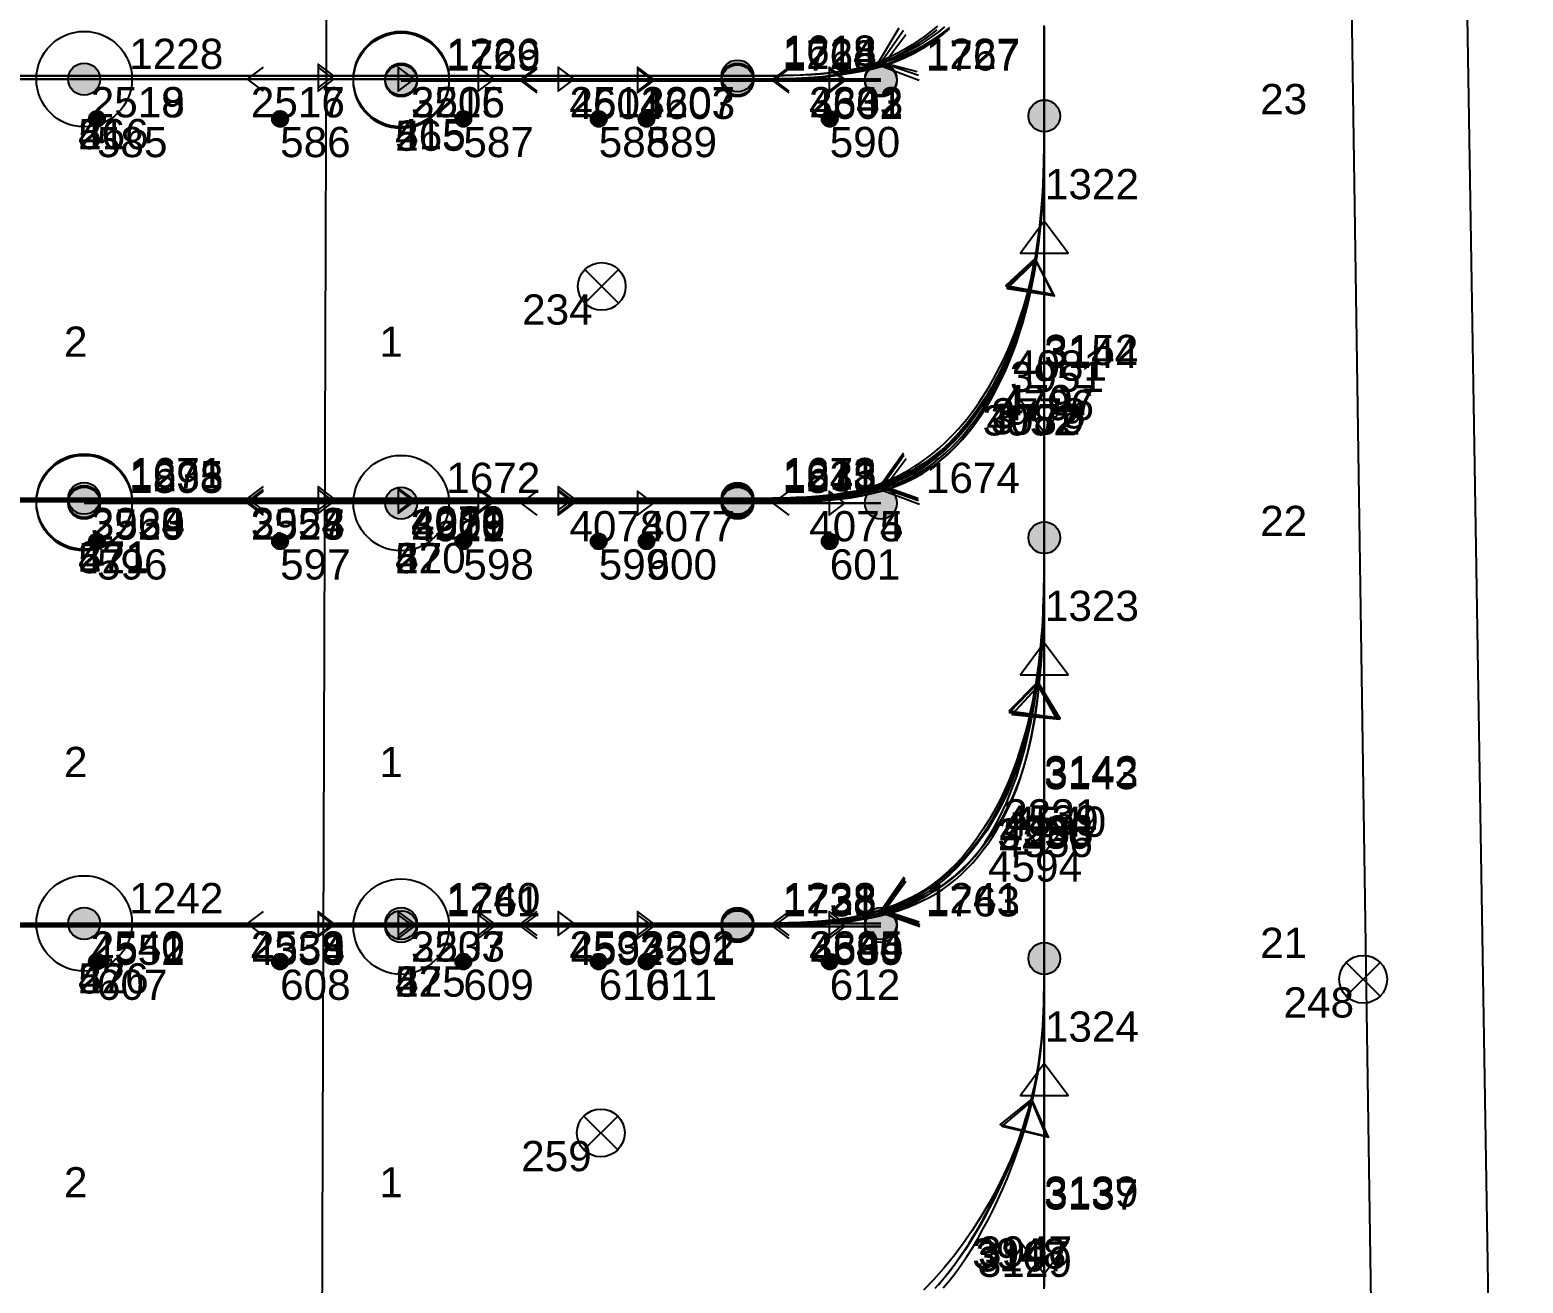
# Model space of a CAD drawing. Header units: millimetres. Extents: x 1508 to 209369, y 3688 to 146097.
# Drawn here: x 175276 to 184650, y 28812 to 36684 of the extents above; entities that cross this region are included whole.
import ezdxf

# ---------------------------------------------------------------- set-up
doc = ezdxf.new("R2010")
doc.units = ezdxf.units.MM
for name, color, linetype, true_color in [('Ndc8_Activity_DuiGao_Erceng', 1, 'Continuous', 0xff0000), ('Ndc8_Activity_DuiGao_ErcengID', 1, 'Continuous', 0xff0000), ('Ndc8_Activity_DuiGao_Sanceng', 1, 'Continuous', 0xff0000), ('Ndc8_Activity_DuiGao_SancengID', 1, 'Continuous', 0xff0000), ('Ndc8_Activity_DuiGao_Yiceng', 1, 'Continuous', 0xff0000), ('Ndc8_Activity_DuiGao_YicengID', 1, 'Continuous', 0xff0000), ('Ndc8_Cluster', 7, 'Continuous', 0x808000), ('Ndc8_Point', 7, 'Continuous', 0x000080), ('Ndc8_PointID', 7, 'Continuous', 0x000080), ('Ndc8_Reflector', 7, 'Continuous', 0x008000), ('Ndc8_ReflectorID', 7, 'Continuous', 0x008000), ('Ndc8_SD2_Bwd_AutoLoadEnabled', 7, 'Continuous', 0x0080c0), ('Ndc8_SD2_Bwd_AutoLoadEnabledID', 7, 'Continuous', 0x0080c0), ('Ndc8_SD2_Bwd_LoadOperation', 5, 'Continuous', 0x0000ff), ('Ndc8_SD2_Bwd_LoadOperationID', 5, 'Continuous', 0x0000ff), ('Ndc8_SD2_Bwd_NoForkAutoAdjust', 5, 'Continuous', 0x0000ff), ('Ndc8_SD2_Bwd_NoForkAutoAdjustID', 5, 'Continuous', 0x0000ff), ('Ndc8_SD2_Forward', 5, 'Continuous', 0x0000ff), ('Ndc8_SD2_ForwardID', 5, 'Continuous', 0x0000ff), ('Ndc8_SD2_Fwd_NoForkAutoAdjust', 5, 'Continuous', 0x0000ff), ('Ndc8_SD2_Fwd_NoForkAutoAdjustID', 5, 'Continuous', 0x0000ff), ('Ndc8_SD2_JiangCha', 5, 'Continuous', 0x0000ff), ('Ndc8_SD2_JiangChaID', 5, 'Continuous', 0x0000ff), ('Ndc8_SD2_Reverse', 5, 'Continuous', 0x0000ff), ('Ndc8_SD2_ReverseID', 5, 'Continuous', 0x0000ff), ('Ndc8_Spot', 1, 'Continuous', 0xff0000), ('Ndc8_SpotID', 1, 'Continuous', 0xff0000), ('Ndc8_Text', 7, 'Continuous', 0x000000)]:
    doc.layers.add(name, color=color, linetype=linetype, true_color=true_color)
doc.styles.add('Ndc8Style', font='arial.ttf', dxfattribs={"height": 0.2})

msp = doc.modelspace()

# ---------------------------------------------------------------- hatches: boundary and pattern name
at = {"layer": 'Ndc8_Point'}
h = msp.add_hatch(color=256, dxfattribs=at)
edge = h.paths.add_edge_path(flags=0)
edge.add_arc((175617, 36374), 100, 0, 360)
h = msp.add_hatch(color=256, dxfattribs=at)
edge = h.paths.add_edge_path(flags=0)
edge.add_arc((177607, 36374), 100, 0, 360)
h = msp.add_hatch(color=256, dxfattribs=at)
edge = h.paths.add_edge_path(flags=0)
edge.add_arc((179718, 36394), 100, 0, 360)
h = msp.add_hatch(color=256, dxfattribs=at)
edge = h.paths.add_edge_path(flags=0)
edge.add_arc((179718, 36374), 100, 0, 360)
h = msp.add_hatch(color=256, dxfattribs=at)
edge = h.paths.add_edge_path(flags=0)
edge.add_arc((180618, 36374), 100, 0, 360)
h = msp.add_hatch(color=256, dxfattribs=at)
edge = h.paths.add_edge_path(flags=0)
edge.add_arc((177607, 36364), 100, 0, 360)
h = msp.add_hatch(color=256, dxfattribs=at)
edge = h.paths.add_edge_path(flags=0)
edge.add_arc((179718, 36364), 100, 0, 360)
h = msp.add_hatch(color=256, dxfattribs=at)
edge = h.paths.add_edge_path(flags=0)
edge.add_arc((180618, 36364), 100, 0, 360)
h = msp.add_hatch(color=256, dxfattribs=at)
edge = h.paths.add_edge_path(flags=0)
edge.add_arc((181644, 36143), 100, 0, 360)
h = msp.add_hatch(color=256, dxfattribs=at)
edge = h.paths.add_edge_path(flags=0)
edge.add_arc((175617, 33741), 100, 0, 360)
h = msp.add_hatch(color=256, dxfattribs=at)
edge = h.paths.add_edge_path(flags=0)
edge.add_arc((179718, 33741), 100, 0, 360)
h = msp.add_hatch(color=256, dxfattribs=at)
edge = h.paths.add_edge_path(flags=0)
edge.add_arc((175617, 33721), 100, 0, 360)
h = msp.add_hatch(color=256, dxfattribs=at)
edge = h.paths.add_edge_path(flags=0)
edge.add_arc((175617, 33711), 100, 0, 360)
h = msp.add_hatch(color=256, dxfattribs=at)
edge = h.paths.add_edge_path(flags=0)
edge.add_arc((177607, 33711), 100, 0, 360)
h = msp.add_hatch(color=256, dxfattribs=at)
edge = h.paths.add_edge_path(flags=0)
edge.add_arc((179718, 33731), 100, 0, 360)
h = msp.add_hatch(color=256, dxfattribs=at)
edge = h.paths.add_edge_path(flags=0)
edge.add_arc((179718, 33721), 100, 0, 360)
h = msp.add_hatch(color=256, dxfattribs=at)
edge = h.paths.add_edge_path(flags=0)
edge.add_arc((179718, 33711), 100, 0, 360)
h = msp.add_hatch(color=256, dxfattribs=at)
edge = h.paths.add_edge_path(flags=0)
edge.add_arc((180618, 33711), 100, 0, 360)
h = msp.add_hatch(color=256, dxfattribs=at)
edge = h.paths.add_edge_path(flags=0)
edge.add_arc((181644, 33494), 100, 0, 360)
h = msp.add_hatch(color=256, dxfattribs=at)
edge = h.paths.add_edge_path(flags=0)
edge.add_arc((175617, 31071), 100, 0, 360)
h = msp.add_hatch(color=256, dxfattribs=at)
edge = h.paths.add_edge_path(flags=0)
edge.add_arc((177607, 31071), 100, 0, 360)
h = msp.add_hatch(color=256, dxfattribs=at)
edge = h.paths.add_edge_path(flags=0)
edge.add_arc((177607, 31051), 100, 0, 360)
h = msp.add_hatch(color=256, dxfattribs=at)
edge = h.paths.add_edge_path(flags=0)
edge.add_arc((179718, 31071), 100, 0, 360)
h = msp.add_hatch(color=256, dxfattribs=at)
edge = h.paths.add_edge_path(flags=0)
edge.add_arc((179718, 31061), 100, 0, 360)
h = msp.add_hatch(color=256, dxfattribs=at)
edge = h.paths.add_edge_path(flags=0)
edge.add_arc((179718, 31051), 100, 0, 360)
h = msp.add_hatch(color=256, dxfattribs=at)
edge = h.paths.add_edge_path(flags=0)
edge.add_arc((180618, 31071), 100, 0, 360)
h = msp.add_hatch(color=256, dxfattribs=at)
edge = h.paths.add_edge_path(flags=0)
edge.add_arc((180618, 31051), 100, 0, 360)
h = msp.add_hatch(color=256, dxfattribs=at)
edge = h.paths.add_edge_path(flags=0)
edge.add_arc((181644, 30851), 100, 0, 360)
at = {"layer": 'Ndc8_Spot'}
h = msp.add_hatch(color=256, dxfattribs=at)
edge = h.paths.add_edge_path(flags=0)
edge.add_arc((175697, 36124), 50, 0, 360)
h = msp.add_hatch(color=256, dxfattribs=at)
edge = h.paths.add_edge_path(flags=0)
edge.add_arc((176847, 36124), 50, 0, 360)
h = msp.add_hatch(color=256, dxfattribs=at)
edge = h.paths.add_edge_path(flags=0)
edge.add_arc((177997, 36124), 50, 0, 360)
h = msp.add_hatch(color=256, dxfattribs=at)
edge = h.paths.add_edge_path(flags=0)
edge.add_arc((178847, 36124), 50, 0, 360)
h = msp.add_hatch(color=256, dxfattribs=at)
edge = h.paths.add_edge_path(flags=0)
edge.add_arc((179147, 36124), 50, 0, 360)
h = msp.add_hatch(color=256, dxfattribs=at)
edge = h.paths.add_edge_path(flags=0)
edge.add_arc((180297, 36124), 50, 0, 360)
h = msp.add_hatch(color=256, dxfattribs=at)
edge = h.paths.add_edge_path(flags=0)
edge.add_arc((175697, 33471), 50, 0, 360)
h = msp.add_hatch(color=256, dxfattribs=at)
edge = h.paths.add_edge_path(flags=0)
edge.add_arc((176847, 33471), 50, 0, 360)
h = msp.add_hatch(color=256, dxfattribs=at)
edge = h.paths.add_edge_path(flags=0)
edge.add_arc((177997, 33471), 50, 0, 360)
h = msp.add_hatch(color=256, dxfattribs=at)
edge = h.paths.add_edge_path(flags=0)
edge.add_arc((178847, 33471), 50, 0, 360)
h = msp.add_hatch(color=256, dxfattribs=at)
edge = h.paths.add_edge_path(flags=0)
edge.add_arc((179147, 33471), 50, 0, 360)
h = msp.add_hatch(color=256, dxfattribs=at)
edge = h.paths.add_edge_path(flags=0)
edge.add_arc((180297, 33471), 50, 0, 360)
h = msp.add_hatch(color=256, dxfattribs=at)
edge = h.paths.add_edge_path(flags=0)
edge.add_arc((175697, 30831), 50, 0, 360)
h = msp.add_hatch(color=256, dxfattribs=at)
edge = h.paths.add_edge_path(flags=0)
edge.add_arc((176847, 30831), 50, 0, 360)
h = msp.add_hatch(color=256, dxfattribs=at)
edge = h.paths.add_edge_path(flags=0)
edge.add_arc((177997, 30831), 50, 0, 360)
h = msp.add_hatch(color=256, dxfattribs=at)
edge = h.paths.add_edge_path(flags=0)
edge.add_arc((178847, 30831), 50, 0, 360)
h = msp.add_hatch(color=256, dxfattribs=at)
edge = h.paths.add_edge_path(flags=0)
edge.add_arc((179147, 30831), 50, 0, 360)
h = msp.add_hatch(color=256, dxfattribs=at)
edge = h.paths.add_edge_path(flags=0)
edge.add_arc((180297, 30831), 50, 0, 360)

# ---------------------------------------------------------------- linework, layer by layer
at = {"layer": 'Ndc8_Activity_DuiGao_Erceng'}
for centre in [(175617, 36374), (177607, 36374), (175617, 33711), (177607, 33711), (175617, 31071), (177607, 31051)]:
    msp.add_circle(centre, 300, dxfattribs=at)
at = {"layer": 'Ndc8_Activity_DuiGao_Sanceng'}
for centre in [(175617, 36374), (177607, 36364), (175617, 33711), (177607, 33711), (175617, 31071), (177607, 31051)]:
    msp.add_circle(centre, 300, dxfattribs=at)
at = {"layer": 'Ndc8_Activity_DuiGao_Yiceng'}
for centre in [(175617, 36374), (177607, 36364), (175617, 33721), (177607, 33711), (175617, 31071), (177607, 31051)]:
    msp.add_circle(centre, 300, dxfattribs=at)
at = {"layer": 'Ndc8_Cluster'}
for points in [[(168672, 56469), (168582, 15163), (184650, 15345), (183955, 57935), (181238, 59038), (177537, 58539)], [(167605, 58247), (167760, 57974), (177198, 55483), (177066, 15865), (183886, 15903), (183257, 58207), (177761, 58246)]]:
    msp.add_lwpolyline(points, close=True, dxfattribs=at)
at = {"layer": 'Ndc8_Point'}
for centre in [(175617, 36374), (177607, 36374), (179718, 36394), (179718, 36374), (180618, 36374), (177607, 36364), (179718, 36364), (180618, 36364), (181644, 36143), (175617, 33741), (179718, 33741), (175617, 33721), (175617, 33711), (177607, 33711), (179718, 33731), (179718, 33721), (179718, 33711), (180618, 33711), (181644, 33494), (175617, 31071), (177607, 31071), (177607, 31051), (179718, 31071), (179718, 31061), (179718, 31051), (180618, 31071), (180618, 31051), (181644, 30851)]:
    msp.add_circle(centre, 100, dxfattribs=at)
at = {"layer": 'Ndc8_Reflector'}
for p, q in [((178972, 35178), (178760, 34966)), ((178760, 35178), (178972, 34966)), ((183752, 30826), (183540, 30614)), ((183540, 30826), (183752, 30614)), ((178966, 29861), (178754, 29649)), ((178754, 29861), (178966, 29649))]:
    msp.add_line(p, q, dxfattribs=at)
for centre in [(178866, 35072), (183646, 30720), (178860, 29755)]:
    msp.add_circle(centre, 150, dxfattribs=at)
at = {"layer": 'Ndc8_SD2_Bwd_AutoLoadEnabled'}
for points in [[(180973, 36707), (180934, 36675), (180895, 36645), (180854, 36617), (180814, 36590), (180773, 36565), (180731, 36542), (180689, 36520), (180647, 36500), (180604, 36481), (180560, 36464), (180516, 36449), (180472, 36435), (180427, 36423), (180382, 36412), (180382, 36412), (180336, 36402), (180290, 36394), (180244, 36387), (180197, 36381), (180150, 36377), (180103, 36373), (180055, 36370), (180007, 36368), (179960, 36366), (179911, 36365), (179863, 36364), (179815, 36364), (179766, 36364), (179718, 36364)], [(181017, 36702), (180977, 36669), (180934, 36638), (180890, 36608), (180845, 36580), (180798, 36554), (180749, 36530), (180698, 36508), (180646, 36488), (180592, 36471), (180592, 36471), (180537, 36455), (180480, 36442), (180421, 36431), (180362, 36422), (180301, 36414), (180239, 36408), (180176, 36404), (180112, 36400), (180047, 36397), (179982, 36396), (179917, 36395), (179851, 36394), (179784, 36394), (179718, 36394)], [(181046, 36690), (180995, 36646), (180941, 36606), (180885, 36568), (180827, 36535), (180766, 36505), (180766, 36505), (180702, 36479), (180636, 36456), (180567, 36437), (180497, 36422), (180424, 36409), (180350, 36398), (180274, 36390), (180197, 36384), (180119, 36380), (180040, 36377), (179960, 36375), (179880, 36374), (179799, 36374), (179718, 36374)], [(180847, 36420), (180605, 36482), (180733, 36697)], [(180854, 36397), (180617, 36478), (180761, 36682)], [(180859, 36366), (180625, 36453), (180774, 36654)], [(181644, 36143), (181644, 36115), (181644, 36087), (181644, 36058), (181644, 36030), (181644, 36001), (181643, 35973), (181643, 35944), (181643, 35914), (181642, 35885), (181642, 35855), (181641, 35824), (181640, 35793), (181639, 35762), (181637, 35730), (181637, 35730), (181636, 35698), (181634, 35665), (181632, 35631), (181629, 35597), (181627, 35562), (181624, 35527), (181621, 35492), (181617, 35456), (181613, 35420), (181608, 35383), (181604, 35346), (181598, 35308), (181592, 35270), (181586, 35232), (181586, 35232), (181579, 35194), (181572, 35155), (181564, 35116), (181556, 35077), (181547, 35038), (181537, 34998), (181527, 34959), (181516, 34919), (181505, 34880), (181492, 34840), (181480, 34801), (181466, 34761), (181452, 34722), (181437, 34683), (181437, 34683), (181421, 34645), (181405, 34606), (181388, 34568), (181370, 34530), (181352, 34493), (181332, 34456), (181313, 34420), (181292, 34384), (181271, 34349), (181249, 34315), (181227, 34282), (181203, 34249), (181180, 34217), (181155, 34186), (181155, 34186), (181130, 34156), (181105, 34127), (181079, 34099), (181052, 34073), (181025, 34047), (180997, 34022), (180969, 33998), (180940, 33976), (180911, 33954), (180881, 33933), (180850, 33914), (180820, 33896), (180788, 33879), (180757, 33863), (180757, 33863), (180724, 33848), (180692, 33834), (180659, 33821), (180625, 33809), (180591, 33799), (180557, 33789), (180522, 33780), (180487, 33772), (180452, 33764), (180416, 33758), (180379, 33752), (180343, 33747), (180306, 33742), (180268, 33738), (180268, 33738), (180230, 33735), (180192, 33732), (180154, 33729), (180115, 33727), (180076, 33726), (180037, 33724), (179998, 33723), (179958, 33722), (179918, 33722), (179878, 33721), (179838, 33721), (179798, 33721), (179758, 33721), (179718, 33721)], [(181644, 36143), (181644, 36107), (181644, 36071), (181644, 36035), (181644, 35999), (181643, 35962), (181643, 35925), (181642, 35888), (181642, 35851), (181640, 35813), (181639, 35775), (181638, 35736), (181636, 35696), (181633, 35656), (181631, 35615), (181631, 35615), (181628, 35574), (181624, 35531), (181620, 35488), (181616, 35445), (181611, 35401), (181605, 35356), (181599, 35311), (181592, 35265), (181584, 35219), (181576, 35173), (181567, 35126), (181558, 35079), (181547, 35031), (181536, 34984), (181536, 34984), (181523, 34936), (181510, 34888), (181496, 34841), (181481, 34793), (181465, 34745), (181447, 34697), (181428, 34650), (181408, 34602), (181387, 34555), (181364, 34508), (181339, 34462), (181313, 34416), (181286, 34370), (181257, 34325), (181257, 34325), (181225, 34280), (181193, 34236), (181158, 34193), (181121, 34151), (181083, 34110), (181043, 34071), (181001, 34033), (180957, 33997), (180911, 33963), (180863, 33931), (180813, 33901), (180761, 33874), (180707, 33849), (180651, 33827), (180651, 33827), (180593, 33808), (180533, 33791), (180472, 33778), (180408, 33766), (180344, 33757), (180277, 33749), (180210, 33743), (180142, 33739), (180072, 33735), (180002, 33733), (179932, 33732), (179861, 33731), (179789, 33731), (179718, 33731)], [(181644, 36143), (181644, 36110), (181644, 36076), (181644, 36042), (181644, 36009), (181643, 35975), (181643, 35941), (181643, 35906), (181642, 35871), (181641, 35836), (181640, 35800), (181639, 35764), (181637, 35727), (181635, 35689), (181633, 35651), (181633, 35651), (181630, 35612), (181627, 35572), (181624, 35532), (181620, 35491), (181616, 35449), (181611, 35407), (181606, 35364), (181600, 35321), (181593, 35277), (181585, 35232), (181577, 35188), (181569, 35142), (181559, 35097), (181548, 35051), (181548, 35051), (181537, 35004), (181525, 34957), (181512, 34910), (181497, 34863), (181482, 34816), (181465, 34768), (181447, 34720), (181428, 34673), (181408, 34625), (181386, 34577), (181362, 34530), (181337, 34482), (181311, 34434), (181283, 34387), (181283, 34387), (181253, 34340), (181221, 34294), (181187, 34248), (181152, 34203), (181114, 34159), (181075, 34116), (181034, 34075), (180990, 34035), (180945, 33998), (180897, 33963), (180847, 33930), (180795, 33899), (180741, 33872), (180684, 33848), (180684, 33848), (180625, 33826), (180564, 33808), (180501, 33793), (180435, 33780), (180368, 33769), (180300, 33761), (180230, 33754), (180159, 33749), (180087, 33746), (180014, 33743), (179941, 33742), (179867, 33741), (179793, 33741), (179718, 33741)], [(181644, 36143), (181644, 36088), (181644, 36032), (181644, 35976), (181643, 35921), (181642, 35865), (181641, 35808), (181640, 35752), (181637, 35695), (181634, 35637), (181631, 35579), (181627, 35521), (181621, 35462), (181615, 35402), (181608, 35342), (181608, 35342), (181600, 35280), (181591, 35219), (181580, 35156), (181568, 35093), (181555, 35030), (181540, 34967), (181524, 34904), (181507, 34841), (181487, 34778), (181467, 34716), (181444, 34654), (181420, 34592), (181394, 34532), (181366, 34472), (181366, 34472), (181336, 34414), (181304, 34356), (181270, 34300), (181234, 34246), (181196, 34193), (181155, 34143), (181113, 34094), (181068, 34048), (181021, 34005), (180971, 33964), (180919, 33926), (180864, 33892), (180807, 33860), (180747, 33832), (180747, 33832), (180685, 33808), (180620, 33787), (180553, 33770), (180483, 33755), (180412, 33743), (180340, 33734), (180265, 33726), (180189, 33721), (180113, 33717), (180035, 33714), (179956, 33712), (179877, 33711), (179798, 33711), (179718, 33711)], [(180851, 33740), (180615, 33823), (180760, 34026)], [(180853, 33734), (180617, 33815), (180761, 34019)], [(180855, 33726), (180618, 33807), (180762, 34012)], [(180861, 33703), (180627, 33790), (180776, 33991)], [(181644, 33494), (181644, 33444), (181644, 33394), (181644, 33344), (181643, 33294), (181643, 33243), (181642, 33192), (181640, 33141), (181638, 33088), (181636, 33036), (181633, 32982), (181630, 32928), (181625, 32873), (181620, 32817), (181614, 32760), (181614, 32760), (181607, 32702), (181599, 32643), (181590, 32583), (181580, 32523), (181569, 32462), (181556, 32400), (181542, 32338), (181526, 32275), (181508, 32212), (181489, 32150), (181467, 32087), (181444, 32025), (181419, 31962), (181392, 31901), (181392, 31901), (181362, 31839), (181330, 31779), (181296, 31719), (181259, 31661), (181221, 31604), (181179, 31549), (181136, 31496), (181090, 31446), (181041, 31398), (180990, 31353), (180937, 31311), (180881, 31273), (180822, 31238), (180761, 31207), (180761, 31207), (180698, 31179), (180631, 31156), (180563, 31137), (180493, 31120), (180421, 31107), (180347, 31096), (180271, 31088), (180195, 31082), (180117, 31077), (180038, 31074), (179959, 31072), (179879, 31071), (179799, 31071), (179718, 31071)], [(181644, 33494), (181644, 33450), (181644, 33406), (181644, 33361), (181644, 33317), (181643, 33272), (181643, 33227), (181642, 33182), (181641, 33137), (181639, 33091), (181638, 33045), (181636, 32998), (181633, 32951), (181630, 32903), (181627, 32855), (181627, 32855), (181622, 32806), (181618, 32757), (181613, 32706), (181607, 32656), (181600, 32605), (181593, 32554), (181585, 32502), (181576, 32451), (181566, 32399), (181555, 32347), (181543, 32295), (181531, 32243), (181517, 32191), (181502, 32140), (181502, 32140), (181486, 32088), (181469, 32037), (181450, 31987), (181431, 31937), (181410, 31887), (181387, 31839), (181363, 31791), (181338, 31744), (181311, 31698), (181283, 31653), (181253, 31610), (181221, 31568), (181188, 31527), (181153, 31488), (181153, 31488), (181116, 31451), (181077, 31415), (181037, 31381), (180995, 31349), (180952, 31318), (180907, 31289), (180861, 31262), (180814, 31237), (180765, 31213), (180716, 31191), (180665, 31172), (180614, 31154), (180561, 31137), (180508, 31123), (180508, 31123), (180455, 31111), (180400, 31100), (180345, 31091), (180290, 31084), (180234, 31078), (180178, 31073), (180121, 31069), (180064, 31066), (180007, 31064), (179949, 31062), (179892, 31062), (179834, 31061), (179776, 31061), (179718, 31061)], [(181644, 33494), (181644, 33447), (181644, 33400), (181644, 33353), (181644, 33306), (181643, 33259), (181643, 33212), (181642, 33165), (181641, 33117), (181640, 33070), (181638, 33023), (181636, 32976), (181634, 32929), (181631, 32882), (181628, 32835), (181628, 32835), (181624, 32788), (181620, 32741), (181615, 32694), (181609, 32647), (181603, 32600), (181597, 32553), (181589, 32506), (181581, 32460), (181572, 32413), (181563, 32366), (181552, 32320), (181541, 32273), (181529, 32227), (181516, 32181), (181516, 32181), (181502, 32135), (181487, 32089), (181471, 32043), (181454, 31998), (181435, 31952), (181416, 31907), (181395, 31863), (181373, 31819), (181350, 31775), (181325, 31732), (181299, 31690), (181271, 31648), (181242, 31607), (181211, 31566), (181211, 31566), (181179, 31526), (181144, 31487), (181108, 31449), (181071, 31412), (181031, 31377), (180990, 31342), (180948, 31310), (180903, 31279), (180857, 31249), (180810, 31222), (180760, 31196), (180709, 31173), (180656, 31152), (180602, 31133), (180602, 31133), (180546, 31117), (180488, 31103), (180429, 31091), (180369, 31081), (180307, 31073), (180244, 31066), (180181, 31061), (180116, 31057), (180051, 31055), (179985, 31053), (179919, 31052), (179852, 31051), (179785, 31051), (179718, 31051)], [(181644, 33494), (181644, 33438), (181644, 33383), (181644, 33327), (181643, 33271), (181642, 33215), (181641, 33158), (181640, 33101), (181637, 33044), (181635, 32986), (181631, 32927), (181627, 32868), (181622, 32808), (181616, 32748), (181609, 32686), (181609, 32686), (181601, 32624), (181592, 32560), (181581, 32497), (181570, 32432), (181556, 32368), (181542, 32303), (181526, 32238), (181508, 32174), (181489, 32110), (181467, 32046), (181444, 31983), (181419, 31921), (181392, 31860), (181363, 31800), (181363, 31800), (181332, 31741), (181299, 31684), (181263, 31628), (181225, 31574), (181185, 31522), (181143, 31472), (181099, 31424), (181052, 31379), (181003, 31337), (180952, 31297), (180899, 31260), (180843, 31226), (180785, 31196), (180725, 31169), (180725, 31169), (180663, 31145), (180598, 31125), (180532, 31108), (180464, 31094), (180394, 31082), (180322, 31073), (180250, 31066), (180176, 31060), (180101, 31056), (180025, 31054), (179949, 31052), (179872, 31051), (179795, 31051), (179718, 31051)], [(180856, 31069), (180621, 31153), (180768, 31355)], [(180859, 31079), (180622, 31157), (180764, 31363)], [(180863, 31062), (180625, 31140), (180766, 31346)], [(180863, 31050), (180628, 31134), (180775, 31336)], [(181644, 30851), (181644, 30778), (181644, 30704), (181643, 30630), (181641, 30556), (181637, 30481), (181633, 30406), (181626, 30329), (181617, 30252), (181606, 30174), (181592, 30094), (181575, 30013), (181554, 29931), (181529, 29847), (181501, 29761), (181501, 29761), (181468, 29673), (181431, 29584), (181390, 29495), (181346, 29405), (181298, 29316), (181246, 29229), (181192, 29143), (181135, 29061), (181076, 28981), (181014, 28905), (180951, 28834), (180885, 28768)], [(181644, 30851), (181644, 30806), (181644, 30762), (181644, 30717), (181643, 30672), (181643, 30627), (181641, 30582), (181640, 30536), (181638, 30491), (181635, 30445), (181632, 30399), (181628, 30353), (181623, 30306), (181618, 30259), (181611, 30211), (181611, 30211), (181604, 30163), (181595, 30115), (181585, 30067), (181575, 30017), (181563, 29968), (181550, 29918), (181536, 29867), (181521, 29816), (181504, 29765), (181487, 29713), (181468, 29661), (181448, 29608), (181427, 29555), (181404, 29502), (181404, 29502), (181380, 29448), (181355, 29393), (181329, 29339), (181301, 29285), (181272, 29231), (181243, 29178), (181213, 29125), (181181, 29074), (181149, 29024), (181116, 28975), (181083, 28928), (181049, 28883), (181014, 28840), (180979, 28799)]]:
    msp.add_lwpolyline(points, dxfattribs=at)
at = {"layer": 'Ndc8_SD2_Bwd_LoadOperation'}
for points in [[(179718, 36394), (169587, 36394)], [(179718, 36374), (169587, 36374)], [(179718, 36374), (171597, 36374)], [(179718, 36374), (173607, 36374)], [(179718, 36374), (175617, 36374)], [(176742, 36299), (176642, 36374), (176742, 36449)], [(180618, 36374), (177607, 36374)], [(178460, 36299), (178360, 36374), (178460, 36449)], [(178460, 36289), (178360, 36364), (178460, 36439)], [(180618, 36364), (177607, 36364)], [(176742, 33666), (176642, 33741), (176742, 33816)], [(176742, 33646), (176642, 33721), (176742, 33796)], [(176742, 33636), (176642, 33711), (176742, 33786)], [(178460, 33636), (178360, 33711), (178460, 33786)], [(179718, 33741), (169587, 33741)], [(179718, 33721), (169587, 33721)], [(179718, 33731), (171597, 33731)], [(179718, 33721), (171597, 33721)], [(179718, 33731), (173607, 33731)], [(179718, 33721), (173607, 33721)], [(179718, 33741), (175617, 33741)], [(179718, 33721), (175617, 33721)], [(179718, 33711), (175617, 33711)], [(180618, 33711), (177607, 33711)], [(176742, 30996), (176642, 31071), (176742, 31146)], [(178460, 30996), (178360, 31071), (178460, 31146)], [(178460, 30976), (178360, 31051), (178460, 31126)], [(179718, 31071), (169587, 31071)], [(179718, 31061), (169587, 31061)], [(179718, 31071), (171597, 31071)], [(179718, 31051), (171597, 31051)], [(179718, 31071), (173607, 31071)], [(179718, 31051), (173607, 31051)], [(179718, 31071), (175617, 31071)], [(180618, 31071), (177607, 31071)], [(180618, 31051), (177607, 31051)]]:
    msp.add_lwpolyline(points, dxfattribs=at)
at = {"layer": 'Ndc8_SD2_Bwd_NoForkAutoAdjust'}
for points in [[(180618, 36374), (179718, 36374)], [(180043, 36299), (179943, 36374), (180043, 36449)], [(180043, 36289), (179943, 36364), (180043, 36439)], [(180618, 36364), (179718, 36364)], [(180043, 33636), (179943, 33711), (180043, 33786)], [(180618, 33711), (179718, 33711)], [(180043, 30996), (179943, 31071), (180043, 31146)], [(180043, 30976), (179943, 31051), (180043, 31126)], [(180618, 31071), (179718, 31071)], [(180618, 31051), (179718, 31051)]]:
    msp.add_lwpolyline(points, dxfattribs=at)
at = {"layer": 'Ndc8_SD2_Forward'}
for points in [[(181644, 36143), (181644, 36206), (181644, 36269), (181644, 36332), (181644, 36396), (181644, 36459), (181644, 36522), (181644, 36585), (181644, 36648), (181644, 36711)], [(181644, 33494), (181644, 33557), (181644, 33620), (181644, 33683), (181644, 33746), (181644, 33809), (181644, 33872), (181644, 33936), (181644, 33999), (181644, 34062), (181644, 34125), (181644, 34188), (181644, 34251), (181644, 34314), (181644, 34377), (181644, 34377), (181644, 34440), (181644, 34503), (181644, 34566), (181644, 34629), (181644, 34692), (181644, 34755), (181644, 34818), (181644, 34882), (181644, 34945), (181644, 35008), (181644, 35071), (181644, 35134), (181644, 35197), (181644, 35260), (181644, 35260), (181644, 35323), (181644, 35386), (181644, 35449), (181644, 35512), (181644, 35575), (181644, 35638), (181644, 35702), (181644, 35765), (181644, 35828), (181644, 35891), (181644, 35954), (181644, 36017), (181644, 36080), (181644, 36143)], [(181644, 35481), (181494, 35281), (181794, 35281), (181644, 35481)], [(181644, 30851), (181644, 30914), (181644, 30977), (181644, 31040), (181644, 31103), (181644, 31166), (181644, 31229), (181644, 31292), (181644, 31354), (181644, 31417), (181644, 31480), (181644, 31543), (181644, 31606), (181644, 31669), (181644, 31732), (181644, 31732), (181644, 31795), (181644, 31858), (181644, 31921), (181644, 31984), (181644, 32047), (181644, 32110), (181644, 32172), (181644, 32235), (181644, 32298), (181644, 32361), (181644, 32424), (181644, 32487), (181644, 32550), (181644, 32613), (181644, 32613), (181644, 32676), (181644, 32739), (181644, 32802), (181644, 32865), (181644, 32928), (181644, 32991), (181644, 33054), (181644, 33116), (181644, 33179), (181644, 33242), (181644, 33305), (181644, 33368), (181644, 33431), (181644, 33494)], [(181644, 32833), (181494, 32633), (181794, 32633), (181644, 32833)], [(181644, 28777), (181644, 28840), (181644, 28902), (181644, 28965), (181644, 29028), (181644, 29091), (181644, 29091), (181644, 29154), (181644, 29217), (181644, 29280), (181644, 29342), (181644, 29405), (181644, 29468), (181644, 29531), (181644, 29594), (181644, 29657), (181644, 29720), (181644, 29782), (181644, 29845), (181644, 29908), (181644, 29971), (181644, 29971), (181644, 30034), (181644, 30097), (181644, 30160), (181644, 30222), (181644, 30285), (181644, 30348), (181644, 30411), (181644, 30474), (181644, 30537), (181644, 30600), (181644, 30662), (181644, 30725), (181644, 30788), (181644, 30851)], [(181644, 30191), (181494, 29991), (181794, 29991), (181644, 30191)]]:
    msp.add_lwpolyline(points, dxfattribs=at)
at = {"layer": 'Ndc8_SD2_Fwd_NoForkAutoAdjust'}
for points in [[(177185, 36394), (177085, 36469), (177085, 36319), (177185, 36394)], [(169587, 36394), (179718, 36394)], [(169587, 36374), (179718, 36374)], [(171597, 36374), (179718, 36374)], [(173607, 36374), (179718, 36374)], [(175617, 36374), (179718, 36374)], [(177185, 36374), (177085, 36449), (177085, 36299), (177185, 36374)], [(177688, 36374), (177588, 36449), (177588, 36299), (177688, 36374)], [(177607, 36374), (179718, 36374)], [(178190, 36374), (178090, 36449), (178090, 36299), (178190, 36374)], [(178693, 36374), (178593, 36449), (178593, 36299), (178693, 36374)], [(179190, 36374), (179090, 36449), (179090, 36299), (179190, 36374)], [(179190, 36364), (179090, 36439), (179090, 36289), (179190, 36364)], [(179718, 36374), (180618, 36374)], [(180393, 36374), (180293, 36449), (180293, 36299), (180393, 36374)], [(180393, 36364), (180293, 36439), (180293, 36289), (180393, 36364)], [(177607, 36364), (179718, 36364)], [(179718, 36364), (180618, 36364)], [(177185, 33741), (177085, 33816), (177085, 33666), (177185, 33741)], [(177185, 33721), (177085, 33796), (177085, 33646), (177185, 33721)], [(177688, 33731), (177588, 33806), (177588, 33656), (177688, 33731)], [(177688, 33721), (177588, 33796), (177588, 33646), (177688, 33721)], [(178190, 33731), (178090, 33806), (178090, 33656), (178190, 33731)], [(178190, 33721), (178090, 33796), (178090, 33646), (178190, 33721)], [(178693, 33741), (178593, 33816), (178593, 33666), (178693, 33741)], [(178693, 33721), (178593, 33796), (178593, 33646), (178693, 33721)], [(178693, 33711), (178593, 33786), (178593, 33636), (178693, 33711)], [(179190, 33711), (179090, 33786), (179090, 33636), (179190, 33711)], [(180393, 33711), (180293, 33786), (180293, 33636), (180393, 33711)], [(169587, 33741), (179718, 33741)], [(169587, 33721), (179718, 33721)], [(171597, 33731), (179718, 33731)], [(171597, 33721), (179718, 33721)], [(173607, 33731), (179718, 33731)], [(173607, 33721), (179718, 33721)], [(175617, 33741), (179718, 33741)], [(175617, 33721), (179718, 33721)], [(175617, 33711), (179718, 33711)], [(177607, 33711), (179718, 33711)], [(179718, 33711), (180618, 33711)], [(177185, 31071), (177085, 31146), (177085, 30996), (177185, 31071)], [(177185, 31061), (177085, 31136), (177085, 30986), (177185, 31061)], [(177688, 31071), (177588, 31146), (177588, 30996), (177688, 31071)], [(177688, 31051), (177588, 31126), (177588, 30976), (177688, 31051)], [(178190, 31071), (178090, 31146), (178090, 30996), (178190, 31071)], [(178190, 31051), (178090, 31126), (178090, 30976), (178190, 31051)], [(178693, 31071), (178593, 31146), (178593, 30996), (178693, 31071)], [(179190, 31071), (179090, 31146), (179090, 30996), (179190, 31071)], [(179190, 31051), (179090, 31126), (179090, 30976), (179190, 31051)], [(180393, 31071), (180293, 31146), (180293, 30996), (180393, 31071)], [(180393, 31051), (180293, 31126), (180293, 30976), (180393, 31051)], [(169587, 31071), (179718, 31071)], [(169587, 31061), (179718, 31061)], [(171597, 31071), (179718, 31071)], [(171597, 31051), (179718, 31051)], [(173607, 31071), (179718, 31071)], [(173607, 31051), (179718, 31051)], [(175617, 31071), (179718, 31071)], [(177607, 31071), (179718, 31071)], [(177607, 31051), (179718, 31051)], [(179718, 31071), (180618, 31071)], [(179718, 31051), (180618, 31051)]]:
    msp.add_lwpolyline(points, dxfattribs=at)
at = {"layer": 'Ndc8_SD2_JiangCha'}
for points in [[(179718, 36394), (179777, 36394), (179837, 36394), (179896, 36395), (179955, 36395), (180014, 36396), (180072, 36398), (180130, 36401), (180187, 36404), (180244, 36408), (180300, 36413), (180355, 36420), (180409, 36427), (180463, 36436), (180515, 36447), (180515, 36447), (180566, 36459), (180616, 36473), (180665, 36488), (180713, 36505), (180760, 36524), (180805, 36544), (180850, 36566), (180893, 36589), (180934, 36614), (180975, 36641), (181014, 36669), (181052, 36699)], [(179718, 36374), (179776, 36374), (179835, 36374), (179893, 36375), (179951, 36375), (180008, 36376), (180066, 36378), (180123, 36381), (180179, 36384), (180235, 36388), (180290, 36394), (180345, 36400), (180399, 36408), (180452, 36417), (180504, 36428), (180504, 36428), (180555, 36441), (180605, 36455), (180655, 36470), (180703, 36488), (180750, 36507), (180796, 36528), (180841, 36550), (180884, 36574), (180927, 36600), (180968, 36627), (181008, 36656), (181046, 36687)], [(179718, 36364), (179768, 36364), (179818, 36364), (179868, 36364), (179918, 36365), (179968, 36366), (180017, 36368), (180066, 36370), (180115, 36372), (180163, 36376), (180211, 36381), (180259, 36386), (180306, 36393), (180352, 36400), (180398, 36409), (180398, 36409), (180442, 36420), (180487, 36432), (180530, 36445), (180573, 36460), (180616, 36476), (180658, 36493), (180699, 36512), (180739, 36532), (180779, 36554), (180819, 36577), (180858, 36602), (180896, 36628), (180934, 36655), (180971, 36684)], [(179718, 33721), (179763, 33721), (179808, 33721), (179853, 33721), (179898, 33722), (179943, 33722), (179988, 33723), (180033, 33724), (180077, 33726), (180121, 33727), (180166, 33730), (180209, 33733), (180253, 33736), (180296, 33740), (180339, 33745), (180339, 33745), (180382, 33751), (180424, 33757), (180466, 33764), (180508, 33773), (180549, 33782), (180590, 33792), (180630, 33804), (180669, 33817), (180708, 33831), (180747, 33847), (180784, 33864), (180822, 33882), (180858, 33903), (180894, 33925), (180894, 33925), (180929, 33948), (180963, 33974), (180996, 34001), (181029, 34030), (181061, 34060), (181092, 34092), (181122, 34124), (181151, 34158), (181179, 34194), (181207, 34230), (181233, 34267), (181259, 34305), (181283, 34344), (181307, 34384), (181307, 34384), (181329, 34424), (181351, 34464), (181371, 34506), (181391, 34548), (181410, 34590), (181428, 34633), (181444, 34676), (181460, 34719), (181476, 34763), (181490, 34806), (181503, 34851), (181516, 34895), (181528, 34939), (181539, 34983), (181539, 34983), (181550, 35028), (181560, 35072), (181569, 35116), (181577, 35161), (181585, 35205), (181592, 35249), (181599, 35292), (181605, 35336), (181610, 35379), (181615, 35422), (181620, 35465), (181624, 35507), (181627, 35549), (181631, 35591), (181631, 35591), (181633, 35632), (181635, 35673), (181637, 35713), (181639, 35754), (181640, 35793), (181641, 35833), (181642, 35872), (181643, 35911), (181643, 35950), (181644, 35989), (181644, 36028), (181644, 36066), (181644, 36105), (181644, 36143)], [(179718, 33731), (179765, 33731), (179812, 33731), (179859, 33731), (179906, 33732), (179953, 33732), (179999, 33734), (180045, 33735), (180090, 33737), (180135, 33740), (180180, 33743), (180224, 33747), (180267, 33752), (180310, 33757), (180352, 33764), (180352, 33764), (180393, 33771), (180434, 33780), (180473, 33789), (180512, 33800), (180550, 33811), (180588, 33824), (180625, 33838), (180661, 33853), (180696, 33868), (180731, 33885), (180765, 33903), (180799, 33923), (180832, 33943), (180864, 33964), (180864, 33964), (180896, 33987), (180927, 34011), (180958, 34035), (180988, 34061), (181018, 34088), (181047, 34116), (181075, 34145), (181103, 34175), (181130, 34206), (181157, 34238), (181183, 34271), (181208, 34305), (181233, 34340), (181257, 34376), (181257, 34376), (181280, 34413), (181302, 34450), (181324, 34488), (181345, 34527), (181366, 34567), (181385, 34607), (181404, 34648), (181423, 34690), (181440, 34732), (181457, 34774), (181472, 34817), (181487, 34860), (181502, 34904), (181515, 34947), (181515, 34947), (181528, 34991), (181540, 35035), (181551, 35079), (181561, 35124), (181571, 35168), (181579, 35212), (181588, 35256), (181595, 35301), (181602, 35345), (181608, 35389), (181614, 35433), (181619, 35476), (181623, 35520), (181627, 35563), (181627, 35563), (181630, 35605), (181633, 35648), (181636, 35690), (181638, 35732), (181639, 35774), (181641, 35815), (181642, 35857), (181643, 35898), (181643, 35939), (181644, 35980), (181644, 36021), (181644, 36062), (181644, 36102), (181644, 36143)], [(179718, 33741), (179755, 33741), (179791, 33741), (179828, 33741), (179864, 33741), (179901, 33742), (179937, 33742), (179973, 33743), (180009, 33744), (180045, 33745), (180081, 33746), (180117, 33748), (180153, 33750), (180188, 33752), (180224, 33755), (180224, 33755), (180259, 33758), (180294, 33762), (180328, 33766), (180363, 33771), (180397, 33777), (180431, 33783), (180465, 33789), (180499, 33797), (180532, 33805), (180565, 33814), (180598, 33824), (180631, 33835), (180663, 33846), (180695, 33859), (180695, 33859), (180727, 33873), (180759, 33887), (180790, 33903), (180821, 33920), (180852, 33938), (180882, 33957), (180912, 33977), (180941, 33998), (180970, 34020), (180999, 34044), (181027, 34069), (181055, 34095), (181083, 34122), (181109, 34150), (181109, 34150), (181136, 34180), (181161, 34211), (181187, 34243), (181211, 34276), (181235, 34310), (181259, 34345), (181281, 34381), (181303, 34418), (181325, 34455), (181345, 34493), (181365, 34532), (181384, 34571), (181403, 34610), (181420, 34650), (181420, 34650), (181437, 34691), (181453, 34731), (181468, 34772), (181482, 34813), (181495, 34854), (181508, 34895), (181520, 34936), (181531, 34977), (181541, 35018), (181551, 35059), (181560, 35100), (181569, 35140), (181577, 35180), (181584, 35220), (181584, 35220), (181591, 35260), (181597, 35299), (181603, 35337), (181608, 35375), (181612, 35413), (181616, 35450), (181620, 35487), (181624, 35523), (181627, 35559), (181629, 35594), (181632, 35628), (181634, 35662), (181636, 35696), (181637, 35729), (181637, 35729), (181639, 35761), (181640, 35792), (181641, 35824), (181642, 35854), (181642, 35884), (181643, 35914), (181643, 35943), (181643, 35973), (181644, 36001), (181644, 36030), (181644, 36058), (181644, 36087), (181644, 36115), (181644, 36143)], [(179718, 33711), (179800, 33711), (179881, 33711), (179962, 33712), (180042, 33714), (180121, 33717), (180200, 33721), (180277, 33727), (180353, 33735), (180427, 33745), (180499, 33757), (180570, 33773), (180638, 33791), (180703, 33813), (180766, 33838), (180766, 33838), (180827, 33868), (180884, 33900), (180939, 33937), (180991, 33976), (181040, 34019), (181087, 34064), (181132, 34112), (181174, 34163), (181214, 34215), (181251, 34270), (181287, 34326), (181320, 34384), (181351, 34443), (181380, 34503), (181380, 34503), (181407, 34564), (181432, 34626), (181455, 34688), (181477, 34751), (181497, 34814), (181515, 34878), (181532, 34941), (181547, 35004), (181561, 35067), (181573, 35130), (181584, 35192), (181594, 35254), (181603, 35315), (181611, 35375), (181611, 35375), (181617, 35434), (181623, 35492), (181628, 35549), (181632, 35606), (181635, 35662), (181638, 35717), (181640, 35771), (181641, 35825), (181642, 35879), (181643, 35932), (181644, 35985), (181644, 36038), (181644, 36091), (181644, 36143)], [(181586, 35247), (181403, 35077), (181698, 35024), (181586, 35247)], [(181588, 35244), (181407, 35072), (181703, 35022), (181588, 35244)], [(181590, 35235), (181410, 35061), (181706, 35014), (181590, 35235)], [(181591, 35233), (181412, 35059), (181708, 35012), (181591, 35233)], [(179718, 31071), (179777, 31071), (179836, 31071), (179894, 31072), (179953, 31072), (180011, 31073), (180069, 31075), (180126, 31078), (180183, 31081), (180240, 31086), (180296, 31091), (180351, 31098), (180405, 31106), (180458, 31115), (180511, 31126), (180511, 31126), (180562, 31138), (180613, 31153), (180662, 31169), (180710, 31187), (180758, 31206), (180804, 31228), (180849, 31251), (180893, 31276), (180936, 31303), (180977, 31332), (181018, 31364), (181057, 31397), (181094, 31432), (181131, 31469), (181131, 31469), (181166, 31509), (181200, 31550), (181232, 31593), (181263, 31638), (181293, 31684), (181322, 31731), (181349, 31780), (181375, 31830), (181399, 31880), (181422, 31931), (181444, 31983), (181464, 32035), (181483, 32087), (181500, 32139), (181500, 32139), (181516, 32192), (181531, 32244), (181545, 32295), (181557, 32347), (181568, 32398), (181578, 32449), (181587, 32500), (181595, 32551), (181603, 32601), (181609, 32651), (181615, 32701), (181620, 32750), (181624, 32799), (181628, 32847), (181628, 32847), (181631, 32895), (181634, 32943), (181636, 32990), (181638, 33037), (181640, 33083), (181641, 33130), (181642, 33176), (181643, 33222), (181643, 33267), (181644, 33313), (181644, 33358), (181644, 33404), (181644, 33449), (181644, 33494)], [(179718, 31061), (179772, 31061), (179827, 31061), (179881, 31061), (179935, 31062), (179989, 31063), (180044, 31064), (180098, 31066), (180151, 31069), (180205, 31073), (180259, 31077), (180312, 31082), (180365, 31089), (180419, 31096), (180471, 31105), (180471, 31105), (180524, 31115), (180576, 31127), (180628, 31140), (180679, 31154), (180730, 31171), (180779, 31189), (180828, 31209), (180876, 31231), (180922, 31256), (180968, 31282), (181012, 31311), (181054, 31342), (181095, 31376), (181134, 31412), (181134, 31412), (181171, 31450), (181207, 31492), (181241, 31535), (181273, 31581), (181303, 31628), (181332, 31677), (181359, 31728), (181384, 31780), (181408, 31833), (181430, 31887), (181451, 31942), (181471, 31997), (181489, 32053), (181506, 32109), (181506, 32109), (181521, 32165), (181535, 32221), (181548, 32277), (181560, 32332), (181571, 32388), (181580, 32443), (181589, 32497), (181597, 32551), (181604, 32605), (181610, 32658), (181616, 32710), (181620, 32762), (181625, 32813), (181628, 32863), (181628, 32863), (181631, 32912), (181634, 32960), (181636, 33007), (181638, 33054), (181640, 33100), (181641, 33145), (181642, 33190), (181643, 33234), (181643, 33278), (181644, 33322), (181644, 33365), (181644, 33408), (181644, 33451), (181644, 33494)], [(179718, 31051), (179799, 31051), (179879, 31051), (179960, 31052), (180039, 31054), (180119, 31057), (180197, 31061), (180274, 31067), (180351, 31075), (180426, 31085), (180499, 31098), (180571, 31113), (180641, 31132), (180709, 31154), (180776, 31179), (180776, 31179), (180839, 31209), (180901, 31242), (180960, 31279), (181017, 31319), (181071, 31362), (181123, 31408), (181173, 31456), (181219, 31508), (181263, 31561), (181305, 31617), (181343, 31674), (181379, 31733), (181412, 31794), (181442, 31855), (181442, 31855), (181468, 31918), (181493, 31982), (181514, 32046), (181533, 32111), (181550, 32177), (181564, 32242), (181577, 32307), (181588, 32373), (181597, 32438), (181605, 32502), (181612, 32566), (181618, 32628), (181622, 32690), (181627, 32750), (181627, 32750), (181630, 32810), (181633, 32867), (181636, 32924), (181638, 32979), (181639, 33034), (181641, 33087), (181642, 33140), (181643, 33192), (181643, 33243), (181644, 33294), (181644, 33344), (181644, 33394), (181644, 33444), (181644, 33494)], [(179718, 31051), (179768, 31051), (179818, 31051), (179868, 31051), (179917, 31052), (179967, 31052), (180017, 31053), (180066, 31055), (180116, 31057), (180165, 31059), (180215, 31062), (180264, 31066), (180313, 31070), (180362, 31076), (180411, 31082), (180411, 31082), (180459, 31089), (180508, 31097), (180556, 31106), (180604, 31117), (180651, 31129), (180698, 31142), (180744, 31157), (180790, 31174), (180834, 31192), (180878, 31212), (180922, 31234), (180964, 31258), (181005, 31285), (181045, 31313), (181045, 31313), (181084, 31344), (181121, 31377), (181158, 31413), (181193, 31450), (181227, 31490), (181259, 31531), (181291, 31574), (181320, 31618), (181349, 31664), (181376, 31712), (181401, 31760), (181425, 31810), (181448, 31861), (181469, 31913), (181469, 31913), (181488, 31966), (181505, 32019), (181522, 32074), (181537, 32129), (181550, 32184), (181562, 32240), (181573, 32296), (181583, 32353), (181592, 32410), (181600, 32468), (181607, 32525), (181613, 32583), (181619, 32640), (181624, 32698), (181624, 32698), (181628, 32755), (181631, 32813), (181634, 32870), (181637, 32927), (181639, 32984), (181640, 33041), (181641, 33097), (181642, 33154), (181643, 33211), (181644, 33268), (181644, 33324), (181644, 33381), (181644, 33437), (181644, 33494)], [(181600, 32584), (181424, 32407), (181721, 32365), (181600, 32584)], [(181600, 32575), (181425, 32396), (181723, 32357), (181600, 32575)], [(181612, 32567), (181442, 32384), (181740, 32353), (181612, 32567)], [(181613, 32572), (181445, 32387), (181743, 32359), (181613, 32572)], [(180960, 28781), (180992, 28817), (181024, 28855), (181024, 28855), (181054, 28894), (181085, 28934), (181114, 28976), (181144, 29019), (181172, 29063), (181200, 29109), (181228, 29155), (181254, 29202), (181280, 29249), (181305, 29297), (181330, 29346), (181354, 29395), (181376, 29445), (181399, 29494), (181399, 29494), (181420, 29544), (181440, 29593), (181459, 29643), (181478, 29693), (181495, 29743), (181512, 29792), (181527, 29842), (181542, 29891), (181556, 29941), (181568, 29990), (181580, 30039), (181590, 30088), (181600, 30137), (181608, 30186), (181608, 30186), (181615, 30234), (181621, 30282), (181626, 30331), (181631, 30378), (181634, 30426), (181637, 30474), (181639, 30521), (181641, 30568), (181642, 30616), (181643, 30663), (181644, 30710), (181644, 30757), (181644, 30804), (181644, 30851)], [(181009, 28783), (181048, 28829), (181086, 28877), (181123, 28927), (181158, 28980), (181193, 29034), (181227, 29091), (181227, 29091), (181259, 29150), (181292, 29210), (181323, 29272), (181353, 29336), (181382, 29400), (181410, 29466), (181436, 29532), (181461, 29599), (181485, 29666), (181507, 29733), (181528, 29800), (181547, 29867), (181563, 29933), (181579, 29998), (181579, 29998), (181592, 30063), (181603, 30127), (181612, 30190), (181620, 30252), (181627, 30314), (181632, 30375), (181636, 30436), (181639, 30496), (181641, 30556), (181642, 30615), (181643, 30674), (181644, 30733), (181644, 30792), (181644, 30851)], [(181562, 29966), (181367, 29809), (181658, 29735), (181562, 29966)], [(181569, 29958), (181378, 29797), (181670, 29729), (181569, 29958)]]:
    msp.add_lwpolyline(points, dxfattribs=at)
at = {"layer": 'Ndc8_SD2_Reverse'}
for points in [[(181644, 36704), (181644, 36656), (181644, 36656), (181644, 36611), (181644, 36568), (181644, 36526), (181644, 36486), (181644, 36448), (181644, 36410), (181644, 36374), (181644, 36339), (181644, 36305), (181644, 36272), (181644, 36239), (181644, 36207), (181644, 36175), (181644, 36143)], [(181644, 36143), (181644, 36108), (181644, 36072), (181644, 36036), (181644, 36000), (181644, 35964), (181644, 35926), (181644, 35888), (181644, 35849), (181644, 35809), (181644, 35768), (181644, 35726), (181644, 35682), (181644, 35636), (181644, 35589), (181644, 35589), (181644, 35540), (181644, 35490), (181644, 35438), (181644, 35384), (181644, 35329), (181644, 35274), (181644, 35217), (181643, 35159), (181643, 35100), (181643, 35041), (181643, 34981), (181643, 34921), (181643, 34860), (181643, 34799), (181643, 34799), (181643, 34739), (181643, 34678), (181643, 34618), (181643, 34558), (181643, 34499), (181643, 34440), (181644, 34382), (181644, 34325), (181644, 34270), (181644, 34216), (181644, 34163), (181644, 34111), (181644, 34062), (181644, 34014), (181644, 34014), (181644, 33969), (181644, 33925), (181644, 33883), (181644, 33842), (181644, 33803), (181644, 33766), (181644, 33729), (181644, 33694), (181644, 33659), (181644, 33625), (181644, 33592), (181644, 33559), (181644, 33526), (181644, 33494)], [(181794, 34355), (181644, 34155), (181494, 34355)], [(181644, 33494), (181644, 33460), (181644, 33425), (181644, 33391), (181644, 33355), (181644, 33320), (181644, 33283), (181644, 33246), (181644, 33208), (181644, 33168), (181644, 33128), (181644, 33086), (181644, 33042), (181644, 32997), (181644, 32950), (181644, 32950), (181644, 32901), (181644, 32851), (181644, 32798), (181644, 32744), (181644, 32689), (181644, 32632), (181644, 32575), (181643, 32516), (181643, 32457), (181643, 32397), (181643, 32337), (181643, 32276), (181643, 32215), (181643, 32154), (181643, 32154), (181643, 32092), (181643, 32032), (181643, 31971), (181643, 31911), (181643, 31852), (181643, 31793), (181644, 31736), (181644, 31679), (181644, 31624), (181644, 31569), (181644, 31517), (181644, 31466), (181644, 31416), (181644, 31369), (181644, 31369), (181644, 31324), (181644, 31280), (181644, 31238), (181644, 31198), (181644, 31159), (181644, 31122), (181644, 31085), (181644, 31050), (181644, 31015), (181644, 30982), (181644, 30948), (181644, 30916), (181644, 30883), (181644, 30851)], [(181794, 31710), (181644, 31510), (181494, 31710)], [(181644, 30851), (181644, 30816), (181644, 30781), (181644, 30746), (181644, 30710), (181644, 30674), (181644, 30637), (181644, 30600), (181644, 30561), (181644, 30522), (181644, 30481), (181644, 30439), (181644, 30395), (181644, 30350), (181644, 30303), (181644, 30303), (181644, 30254), (181644, 30203), (181644, 30151), (181644, 30097), (181644, 30043), (181644, 29987), (181644, 29929), (181643, 29872), (181643, 29813), (181643, 29754), (181643, 29694), (181643, 29634), (181643, 29574), (181643, 29514), (181643, 29514), (181643, 29454), (181643, 29395), (181643, 29336), (181643, 29277), (181643, 29219), (181643, 29161), (181644, 29105), (181644, 29049), (181644, 28995), (181644, 28942), (181644, 28890), (181644, 28839), (181644, 28791)], [(181794, 29069), (181644, 28869), (181494, 29069)]]:
    msp.add_lwpolyline(points, dxfattribs=at)
at = {"layer": 'Ndc8_Spot'}
for centre in [(175697, 36124), (176847, 36124), (177997, 36124), (178847, 36124), (179147, 36124), (180297, 36124), (175697, 33471), (176847, 33471), (177997, 33471), (178847, 33471), (179147, 33471), (180297, 33471), (175697, 30831), (176847, 30831), (177997, 30831), (178847, 30831), (179147, 30831), (180297, 30831)]:
    msp.add_circle(centre, 50, dxfattribs=at)

# ---------------------------------------------------------------- texts
at = {"layer": 'Ndc8_Activity_DuiGao_ErcengID', "style": 'Ndc8Style'}
for s, p in [('416', (175579, 35934)), ('415', (177569, 35934)), ('421', (175579, 33271)), ('420', (177569, 33271)), ('426', (175579, 30631)), ('425', (177569, 30611))]:
    msp.add_text(s, height=190, dxfattribs=at).set_placement(p)
at = {"layer": 'Ndc8_Activity_DuiGao_SancengID', "style": 'Ndc8Style'}
for s, p in [('566', (175579, 35934)), ('565', (177569, 35924)), ('571', (175579, 33271)), ('570', (177569, 33271)), ('576', (175579, 30631)), ('575', (177569, 30611))]:
    msp.add_text(s, height=190, dxfattribs=at).set_placement(p)
at = {"layer": 'Ndc8_Activity_DuiGao_YicengID', "style": 'Ndc8Style'}
for s, p in [('266', (175579, 35934)), ('265', (177569, 35924)), ('271', (175579, 33281)), ('270', (177569, 33271)), ('276', (175579, 30631)), ('275', (177569, 30611))]:
    msp.add_text(s, height=190, dxfattribs=at).set_placement(p)
at = {"layer": 'Ndc8_PointID', "style": 'Ndc8Style'}
for s, p in [('1228', (175900, 36438)), ('1226', (177890, 36438)), ('1769', (177890, 36428)), ('1618', (180001, 36458)), ('1224', (180001, 36438)), ('1768', (180001, 36428)), ('1227', (180901, 36438)), ('1767', (180901, 36428)), ('1322', (181648, 35620)), ('1671', (175900, 33805)), ('1235', (175900, 33785)), ('1898', (175900, 33775)), ('1672', (177890, 33775)), ('1673', (180001, 33805)), ('1615', (180001, 33795)), ('1231', (180001, 33785)), ('1848', (180001, 33775)), ('1674', (180901, 33775)), ('1323', (181648, 32971)), ('1242', (175900, 31135)), ('1240', (177890, 31135)), ('1238', (180001, 31135)), ('1721', (180001, 31125)), ('1241', (180901, 31135)), ('1761', (177890, 31115)), ('1738', (180001, 31115)), ('1763', (180901, 31115)), ('1324', (181648, 30328))]:
    msp.add_text(s, height=190, dxfattribs=at).set_placement(p)
at = {"layer": 'Ndc8_ReflectorID', "style": 'Ndc8Style'}
for s, p in [('234', (178366, 34832)), ('248', (183146, 30480)), ('259', (178360, 29515))]:
    msp.add_text(s, height=190, dxfattribs=at).set_placement(p)
at = {"layer": 'Ndc8_SD2_Bwd_AutoLoadEnabledID', "style": 'Ndc8Style'}
for s, p in [('3951', (181428, 34410)), ('4081', (181447, 34480)), ('4796', (181366, 34232)), ('3778', (181313, 34180)), ('4539', (181395, 31623)), ('3231', (181392, 31661)), ('4593', (181363, 31560)), ('4355', (181363, 31551)), ('3948', (181192, 28903)), ('3107', (181213, 28885))]:
    msp.add_text(s, height=190, dxfattribs=at).set_placement(p)
at = {"layer": 'Ndc8_SD2_Bwd_LoadOperationID', "style": 'Ndc8Style'}
for s, p in [('2518', (175658, 36134)), ('2517', (176663, 36134)), ('3206', (177668, 36134)), ('4603', (179113, 36124)), ('3207', (179113, 36134)), ('3963', (175658, 33491)), ('2529', (175658, 33481)), ('3953', (176663, 33491)), ('2528', (176663, 33481)), ('4079', (177668, 33501)), ('4910', (177668, 33471)), ('3209', (177668, 33481)), ('4077', (179113, 33471)), ('4551', (175658, 30811)), ('2540', (175658, 30831)), ('4353', (176663, 30811)), ('2539', (176663, 30831)), ('3203', (177668, 30831)), ('4591', (179113, 30811)), ('3202', (179113, 30831))]:
    msp.add_text(s, height=190, dxfattribs=at).set_placement(p)
at = {"layer": 'Ndc8_SD2_Bwd_NoForkAutoAdjustID', "style": 'Ndc8Style'}
for s, p in [('4601', (180168, 36124)), ('3342', (180168, 36134)), ('4074', (180168, 33471)), ('4589', (180168, 30811)), ('3344', (180168, 30831))]:
    msp.add_text(s, height=190, dxfattribs=at).set_placement(p)
at = {"layer": 'Ndc8_SD2_ForwardID', "style": 'Ndc8Style'}
for s, p in [('3152', (181644, 34578)), ('3142', (181644, 31932)), ('3139', (181644, 29291))]:
    msp.add_text(s, height=190, dxfattribs=at).set_placement(p)
at = {"layer": 'Ndc8_SD2_Fwd_NoForkAutoAdjustID', "style": 'Ndc8Style'}
for s, p in [('2519', (175658, 36134)), ('2516', (176663, 36134)), ('2515', (177668, 36134)), ('4604', (178663, 36124)), ('2511', (178663, 36134)), ('4602', (180168, 36124)), ('2633', (180168, 36134)), ('3964', (175658, 33491)), ('2530', (175658, 33481)), ('3954', (176663, 33491)), ('2527', (176663, 33481)), ('4080', (177668, 33501)), ('4911', (177668, 33471)), ('2526', (177668, 33481)), ('4078', (178663, 33471)), ('4075', (180168, 33471)), ('4552', (175658, 30811)), ('2541', (175658, 30831)), ('4354', (176663, 30811)), ('2538', (176663, 30831)), ('2537', (177668, 30831)), ('4592', (178663, 30811)), ('2533', (178663, 30831)), ('4590', (180168, 30811)), ('2635', (180168, 30831))]:
    msp.add_text(s, height=190, dxfattribs=at).set_placement(p)
at = {"layer": 'Ndc8_SD2_JiangChaID', "style": 'Ndc8Style'}
for s, p in [('4797', (181380, 34263)), ('3952', (181257, 34136)), ('4082', (181281, 34141)), ('3779', (181307, 34144)), ('4540', (181442, 31615)), ('3230', (181349, 31540)), ('4356', (181359, 31488)), ('4594', (181291, 31334)), ('3947', (181228, 28915)), ('3129', (181227, 28851))]:
    msp.add_text(s, height=190, dxfattribs=at).set_placement(p)
at = {"layer": 'Ndc8_SD2_ReverseID', "style": 'Ndc8Style'}
for s, p in [('3144', (181643, 34559)), ('3143', (181643, 31914)), ('3137', (181643, 29274))]:
    msp.add_text(s, height=190, dxfattribs=at).set_placement(p)
at = {"layer": 'Ndc8_SpotID', "style": 'Ndc8Style'}
for s, p in [('585', (175697, 35884)), ('586', (176847, 35884)), ('587', (177997, 35884)), ('588', (178847, 35884)), ('589', (179147, 35884)), ('590', (180297, 35884)), ('596', (175697, 33231)), ('597', (176847, 33231)), ('598', (177997, 33231)), ('599', (178847, 33231)), ('600', (179147, 33231)), ('601', (180297, 33231)), ('607', (175697, 30591)), ('608', (176847, 30591)), ('609', (177997, 30591)), ('610', (178847, 30591)), ('611', (179147, 30591)), ('612', (180297, 30591))]:
    msp.add_text(s, height=190, dxfattribs=at).set_placement(p)
at = {"layer": 'Ndc8_Text', "char_height": 190, "attachment_point": 1, "style": 'Ndc8Style'}
for s, insert, width in [('23', (182999, 36344), 644), ('2', (175490, 34820), 322), ('1', (177470, 34820), 323), ('22', (182999, 33694), 644), ('2', (175490, 32180), 322), ('1', (177470, 32180), 323), ('21', (182999, 31044), 644), ('2', (175490, 29540), 322), ('1', (177470, 29540), 323)]:
    msp.add_mtext(s, dxfattribs=dict(at, insert=insert, width=width))

doc.saveas('drawing.dxf')
